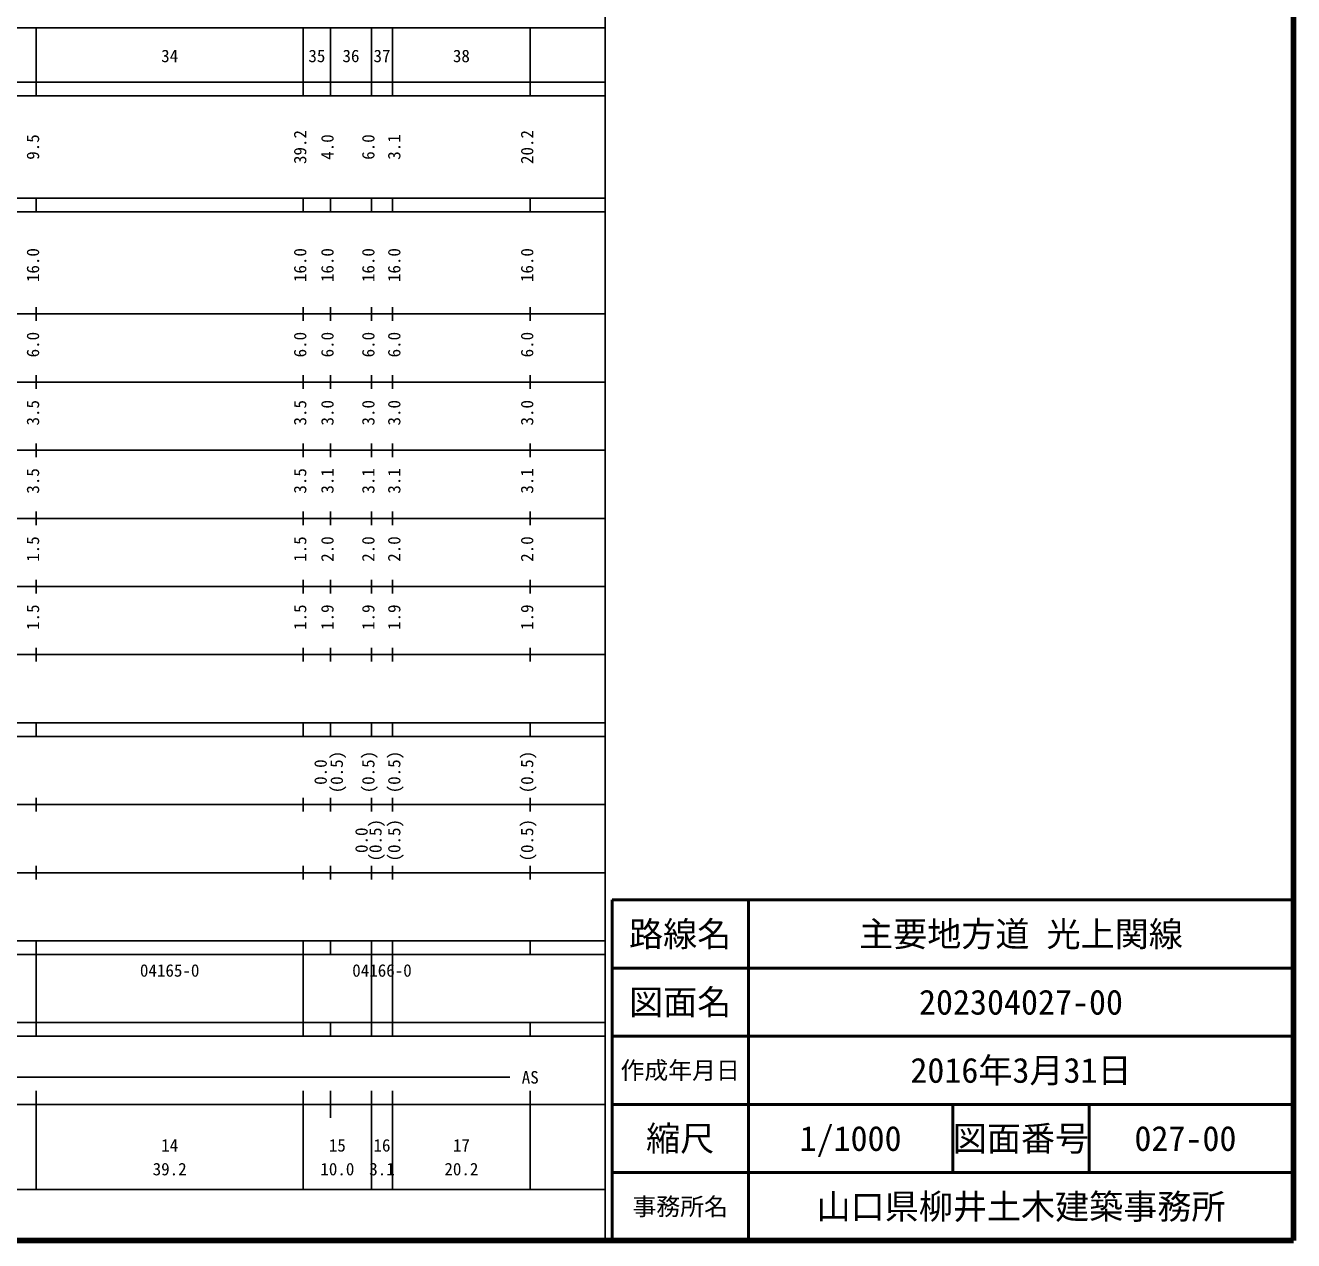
# Model space of a CAD drawing. Units: millimetres on the paper, enlarged 1000 times. Extents: x 40000 to 680000, y 20000 to 380000.
# Drawn here: x 493930 to 680000, y 20000 to 198357 of the extents above; entities that cross this region are included whole.
import ezdxf
from ezdxf.enums import TextEntityAlignment as Align

# ---------------------------------------------------------------- set-up
doc = ezdxf.new("R2010")
doc.units = ezdxf.units.MM
doc.header["$LTSCALE"] = 1000
for name, color, linetype, lineweight in [('M-TTL', 2, 'Continuous', 140), ('M-TTL-BAND', 7, 'Continuous', 25), ('M-TTL-FRAM', 2, 'Continuous', 50), ('M-TTL-LINE', 7, 'Continuous', 50)]:
    doc.layers.add(name, color=color, linetype=linetype, lineweight=lineweight)
doc.layers.add('M-TTL-TXT', color=7, linetype='Continuous')
doc.styles.add('ＭＳ ゴシック', font='')
doc.styles.get('ＭＳ ゴシック').set_extended_font_data('MS Gothic')

msp = doc.modelspace()

# ---------------------------------------------------------------- linework, layer by layer
at = {"layer": 'M-TTL'}
for p, q in [((680000, 20000), (680000, 380000)), ((40000, 20000), (680000, 20000))]:
    msp.add_line(p, q, dxfattribs=at)
at = {"layer": 'M-TTL-BAND'}
for p, q in [((579000, 20000), (579000, 370000)), ((68000, 198000), (579000, 198000)), ((495500, 188000), (495500, 198000)), ((534700, 188000), (534700, 198000)), ((538700, 188000), (538700, 198000)), ((544700, 188000), (544700, 198000)), ((547800, 188000), (547800, 198000)), ((568000, 188000), (568000, 198000)), ((40000, 190000), (579000, 190000)), ((40000, 188000), (579000, 188000)), ((40000, 173000), (579000, 173000)), ((495500, 171000), (495500, 173000)), ((534700, 171000), (534700, 173000)), ((538700, 171000), (538700, 173000)), ((544700, 171000), (544700, 173000)), ((547800, 171000), (547800, 173000)), ((568000, 171000), (568000, 173000)), ((40000, 171000), (579000, 171000)), ((495500, 155000), (495500, 157000)), ((534700, 155000), (534700, 157000)), ((538700, 155000), (538700, 157000)), ((544700, 155000), (544700, 157000)), ((547800, 155000), (547800, 157000)), ((568000, 155000), (568000, 157000)), ((40000, 156000), (579000, 156000)), ((495500, 145000), (495500, 147000)), ((534700, 145000), (534700, 147000)), ((538700, 145000), (538700, 147000)), ((544700, 145000), (544700, 147000)), ((547800, 145000), (547800, 147000)), ((568000, 145000), (568000, 147000)), ((46000, 146000), (579000, 146000)), ((52000, 136000), (579000, 136000)), ((495500, 135000), (495500, 137000)), ((534700, 135000), (534700, 137000)), ((538700, 135000), (538700, 137000)), ((544700, 135000), (544700, 137000)), ((547800, 135000), (547800, 137000)), ((568000, 135000), (568000, 137000)), ((495500, 125000), (495500, 127000)), ((534700, 125000), (534700, 127000)), ((538700, 125000), (538700, 127000)), ((544700, 125000), (544700, 127000)), ((547800, 125000), (547800, 127000)), ((568000, 125000), (568000, 127000)), ((46000, 126000), (579000, 126000)), ((52000, 116000), (579000, 116000)), ((495500, 115000), (495500, 117000)), ((534700, 115000), (534700, 117000)), ((538700, 115000), (538700, 117000)), ((544700, 115000), (544700, 117000)), ((547800, 115000), (547800, 117000)), ((568000, 115000), (568000, 117000)), ((495500, 105000), (495500, 107000)), ((534700, 105000), (534700, 107000)), ((538700, 105000), (538700, 107000)), ((544700, 105000), (544700, 107000)), ((547800, 105000), (547800, 107000)), ((568000, 105000), (568000, 107000)), ((46000, 106000), (579000, 106000)), ((40000, 96000), (579000, 96000)), ((495500, 94000), (495500, 96000)), ((534700, 94000), (534700, 96000)), ((538700, 94000), (538700, 96000)), ((544700, 94000), (544700, 96000)), ((547800, 94000), (547800, 96000)), ((568000, 94000), (568000, 96000)), ((40000, 94000), (579000, 94000)), ((49000, 84000), (579000, 84000)), ((495500, 83000), (495500, 85000)), ((534700, 83000), (534700, 85000)), ((538700, 83000), (538700, 85000)), ((544700, 83000), (544700, 85000)), ((547800, 83000), (547800, 85000)), ((568000, 83000), (568000, 85000)), ((495500, 73000), (495500, 75000)), ((534700, 73000), (534700, 75000)), ((538700, 73000), (538700, 75000)), ((544700, 73000), (544700, 75000)), ((547800, 73000), (547800, 75000)), ((568000, 73000), (568000, 75000)), ((40000, 74000), (579000, 74000)), ((40000, 64000), (579000, 64000)), ((495500, 62000), (495500, 64000)), ((534700, 62000), (534700, 64000)), ((538700, 62000), (538700, 64000)), ((544700, 62000), (544700, 64000)), ((547800, 62000), (547800, 64000)), ((568000, 62000), (568000, 64000)), ((40000, 62000), (579000, 62000)), ((495500, 52000), (495500, 62000)), ((534700, 52000), (534700, 62000)), ((544700, 52000), (544700, 62000)), ((547800, 52000), (547800, 62000)), ((40000, 52000), (579000, 52000)), ((495500, 50000), (495500, 52000)), ((534700, 50000), (534700, 52000)), ((538700, 50000), (538700, 52000)), ((544700, 50000), (544700, 52000)), ((547800, 50000), (547800, 52000)), ((568000, 50000), (568000, 52000)), ((40000, 50000), (579000, 50000)), ((71000, 44000), (565000, 44000)), ((495500, 27500), (495500, 42000)), ((534700, 27500), (534700, 42000)), ((538700, 38000), (538700, 42000)), ((544700, 27500), (544700, 42000)), ((547800, 27500), (547800, 42000)), ((568000, 27500), (568000, 42000)), ((40000, 40000), (579000, 40000)), ((68000, 27500), (579000, 27500))]:
    msp.add_line(p, q, dxfattribs=at)
at = {"layer": 'M-TTL-FRAM'}
for p, q in [((680000, 70000), (580000, 70000)), ((580000, 70000), (580000, 20000))]:
    msp.add_line(p, q, dxfattribs=at)
at = {"layer": 'M-TTL-LINE'}
for p, q in [((600000, 70000), (600000, 20000)), ((680000, 60000), (580000, 60000)), ((680000, 50000), (580000, 50000)), ((680000, 40000), (580000, 40000)), ((630000, 40000), (630000, 30000)), ((650000, 40000), (650000, 30000)), ((680000, 30000), (580000, 30000))]:
    msp.add_line(p, q, dxfattribs=at)

# ---------------------------------------------------------------- texts
at = {"layer": 'M-TTL-BAND', "style": 'ＭＳ ゴシック'}
for s, p in [('34', (515100, 192405)), ('35', (536700, 192405)), ('36', (541700, 192405)), ('37', (546250, 192405)), ('38', (557900, 192405)), ('AS', (568000, 42500)), ('14', (515100, 32523)), ('15', (539700, 32523)), ('16', (546250, 32523)), ('17', (557900, 32523)), ('39.2', (515100, 29033)), ('10.0', (539700, 29033)), ('3.1', (546250, 29033)), ('20.2', (557900, 29033))]:
    msp.add_text(s, height=1833, dxfattribs=at).set_placement(p, align=Align.BOTTOM_CENTER)
for s, p in [('39.2', (535700, 180500)), ('20.2', (569000, 180500)), ('9.5', (496500, 180500)), ('4.0', (539700, 180500)), ('6.0', (545700, 180500)), ('3.1', (549501, 180500)), ('16.0', (496500, 163174)), ('16.0', (535700, 163174)), ('16.0', (539700, 163174)), ('16.0', (545700, 163174)), ('16.0', (549501, 163174)), ('16.0', (569000, 163174)), ('6.0', (496500, 151500)), ('6.0', (535700, 151500)), ('6.0', (539700, 151500)), ('6.0', (545700, 151500)), ('6.0', (549501, 151500)), ('6.0', (569000, 151500)), ('3.5', (496500, 141500)), ('3.5', (535700, 141500)), ('3.0', (539700, 141500)), ('3.0', (545700, 141500)), ('3.0', (549501, 141500)), ('3.0', (569000, 141500)), ('3.5', (496500, 131500)), ('3.5', (535700, 131500)), ('3.1', (539700, 131500)), ('3.1', (545700, 131500)), ('3.1', (549501, 131500)), ('3.1', (569000, 131500)), ('1.5', (496500, 121500)), ('1.5', (535700, 121500)), ('2.0', (539700, 121500)), ('2.0', (545700, 121500)), ('2.0', (549501, 121500)), ('2.0', (569000, 121500)), ('1.5', (496500, 111500)), ('1.5', (535700, 111500)), ('1.9', (539700, 111500)), ('1.9', (545700, 111500)), ('1.9', (549501, 111500)), ('1.9', (569000, 111500)), ('(0.5)', (541070, 88764)), ('(0.5)', (545700, 88764)), ('(0.5)', (549501, 88764)), ('(0.5)', (569000, 88764)), ('0.0', (538700, 88764)), ('0.0', (544700, 78764)), ('(0.5)', (546750, 78764)), ('(0.5)', (549501, 78764)), ('(0.5)', (569000, 78764))]:
    msp.add_text(s, height=1833, rotation=90, dxfattribs=at).set_placement(p, align=Align.BOTTOM_CENTER)
for s, p in [('04165-0', (515100, 59655)), ('04166-0', (546250, 59655))]:
    msp.add_text(s, height=1833, dxfattribs=at).set_placement(p, align=Align.MIDDLE_CENTER)
at = {"layer": 'M-TTL-TXT', "style": 'ＭＳ ゴシック'}
for s, height, p in [('路線名', 3666, (590000, 65000)), ('路線名', 3666, (590000, 65000)), ('主要地方道 光上関線', 3666, (640000, 65000)), ('図面名', 3666, (590000, 55000)), ('図面名', 3666, (590000, 55000)), ('202304027-00', 3666, (640000, 55000)), ('作成年月日', 2566, (590000, 45000)), ('作成年月日', 2566, (590000, 45000)), ('2016年3月31日', 3666, (640000, 45000)), ('縮尺', 3666, (590000, 35000)), ('縮尺', 3666, (590000, 35000)), ('図面番号', 3666, (640000, 35000)), ('図面番号', 3666, (640000, 35000)), ('1/1000', 3666, (615000, 35000)), ('027-00', 3666, (664125, 35000)), ('事務所名', 2566, (590000, 25000)), ('事務所名', 2566, (590000, 25000)), ('山口県柳井土木建築事務所', 3666, (640000, 25000))]:
    msp.add_text(s, height=height, dxfattribs=at).set_placement(p, align=Align.MIDDLE_CENTER)

doc.saveas('drawing.dxf')
